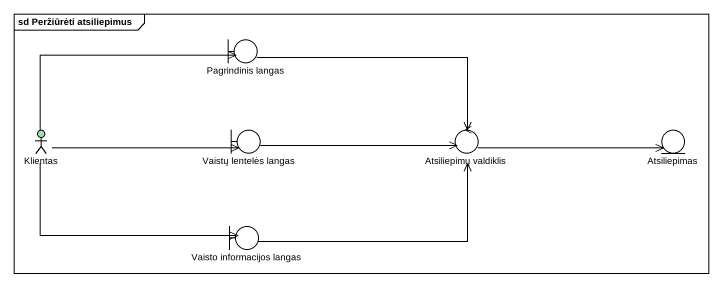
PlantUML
@startuml
mainframe sd Peržiūrėti atsiliepimus
boundary "Pagrindinis langas" as Pagrindinis_langas
actor Klientas #A0DCB4
boundary "Vaistų lentelės langas" as Vaistų_lentelės_langas
control "Atsiliepimų valdiklis" as Atsiliepimų_valdiklis
entity Atsiliepimas
boundary "Vaisto informacijos langas" as Vaisto_informacijos_langas
Pagrindinis_langas -right-> Atsiliepimų_valdiklis
Klientas -right-> Pagrindinis_langas
Klientas -right-> Vaistų_lentelės_langas
Klientas -right-> Vaisto_informacijos_langas
Vaistų_lentelės_langas -right-> Atsiliepimų_valdiklis
Atsiliepimų_valdiklis -right-> Atsiliepimas
Vaisto_informacijos_langas -right-> Atsiliepimų_valdiklis
@enduml
